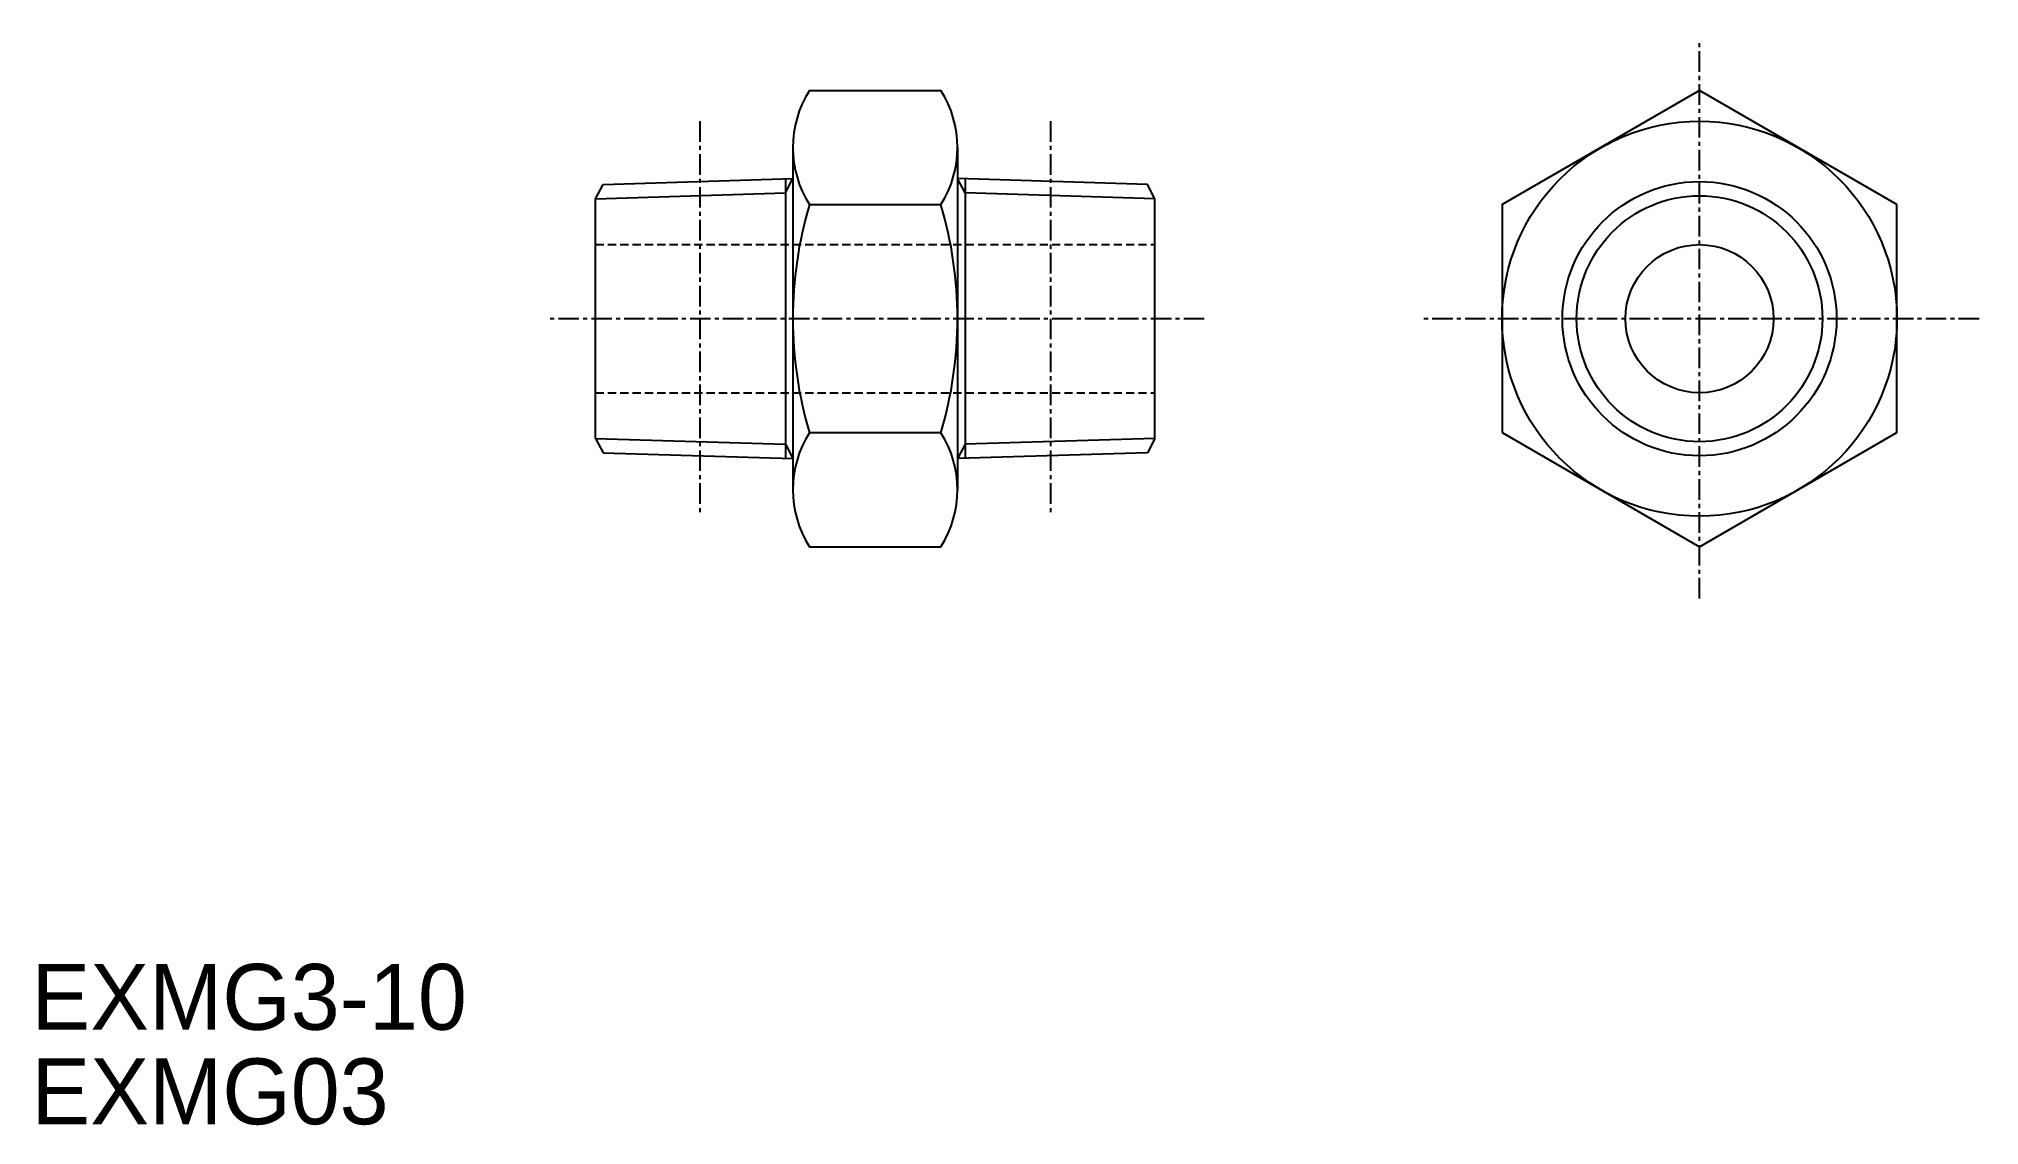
# Model space of a CAD drawing. Extents: x 119 to 237, y 191 to 257.
import ezdxf

# ---------------------------------------------------------------- set-up
doc = ezdxf.new("R2010")
doc.units = 0
doc.linetypes.add('CENTER', pattern=[2, 1.25, -0.25, 0.25, -0.25])
doc.linetypes.add('DASHED', pattern=[0.75, 0.5, -0.25])
doc.layers.get('0').update_dxf_attribs({"linetype": 'CONTINUOUS'})
doc.layers.add('CENTER', color=1, linetype='CENTER')

msp = doc.modelspace()

# ---------------------------------------------------------------- linework, layer by layer
at = {"color": 7, "linetype": 'CONTINUOUS'}
for p, q in [((165.55, 253.66), (173.55, 253.66)), ((164.55, 250.2), (164.55, 229.41)), ((174.55, 250.2), (174.55, 229.41)), ((152.55, 247.08), (153.01, 247.95)), ((153.01, 247.95), (164.55, 248.31)), ((164.1, 248.3), (164.1, 231.31)), ((186.1, 247.95), (174.55, 248.31)), ((175.01, 248.3), (175.01, 231.31)), ((186.55, 247.08), (186.1, 247.95)), ((152.55, 232.53), (152.55, 247.08)), ((165.55, 246.73), (173.55, 246.73)), ((186.55, 232.53), (186.55, 247.08)), ((152.55, 232.53), (153.01, 231.66)), ((165.55, 232.88), (173.55, 232.88)), ((186.55, 232.53), (186.1, 231.66)), ((153.01, 231.66), (164.55, 231.3)), ((186.1, 231.66), (174.55, 231.3)), ((165.55, 225.95), (173.55, 225.95))]:
    msp.add_line(p, q, dxfattribs=at)
at = {"color": 3, "linetype": 'CONTINUOUS'}
for p, q in [((164.1, 247.44), (164.55, 248.31)), ((175.01, 247.44), (174.55, 248.31)), ((152.55, 247.08), (164.1, 247.44)), ((186.55, 247.08), (175.01, 247.44)), ((152.55, 232.53), (164.1, 232.17)), ((186.55, 232.53), (175.01, 232.17)), ((164.1, 232.17), (164.55, 231.3)), ((175.01, 232.17), (174.55, 231.3))]:
    msp.add_line(p, q, dxfattribs=at)
at = {"color": 3, "linetype": 'DASHED'}
for p, q in [((152.55, 244.3), (186.55, 244.3)), ((152.55, 235.3), (186.55, 235.3))]:
    msp.add_line(p, q, dxfattribs=at)
at = {"color": 7, "linetype": 'CONTINUOUS'}
msp.add_lwpolyline([(207.65, 232.88), (219.65, 225.95), (231.65, 232.88), (231.65, 246.73), (219.65, 253.66), (207.65, 246.73)], close=True, dxfattribs=at)
for radius in [12, 8.33, 4.5]:
    msp.add_circle((219.65, 239.8), radius, dxfattribs=at)
at = {"color": 3, "linetype": 'CONTINUOUS'}
msp.add_circle((219.65, 239.8), 7.47, dxfattribs=at)
at = {"color": 7, "linetype": 'CONTINUOUS'}
for centre, radius, start, end in [((171.05, 250.2), 6.5, 147.7958, 212.2042), ((168.05, 250.2), 6.5, 327.7958, 32.2042), ((189.05, 239.8), 24.5, 163.5736, 196.4264), ((150.05, 239.8), 24.5, 343.5736, 16.4264), ((171.05, 229.41), 6.5, 147.7958, 212.2042), ((168.05, 229.41), 6.5, 327.7958, 32.2042)]:
    msp.add_arc(centre, radius, start, end, dxfattribs=at)
at = {"layer": 'CENTER', "color": 1, "linetype": 'CENTER'}
for p, q in [((219.65, 222.8), (219.65, 256.8)), ((158.9, 251.8), (158.9, 227.8)), ((180.2, 251.8), (180.2, 227.8)), ((189.55, 239.8), (149.55, 239.8)), ((236.65, 239.8), (202.65, 239.8))]:
    msp.add_line(p, q, dxfattribs=at)

# ---------------------------------------------------------------- texts
at = {"color": 7, "linetype": 'CONTINUOUS'}
for s, p in [('EXMG3-10', (118.28, 196.6)), ('EXMG03', (118.28, 190.86))]:
    msp.add_text(s, height=4, dxfattribs=at).set_placement(p)

doc.saveas('drawing.dxf')
